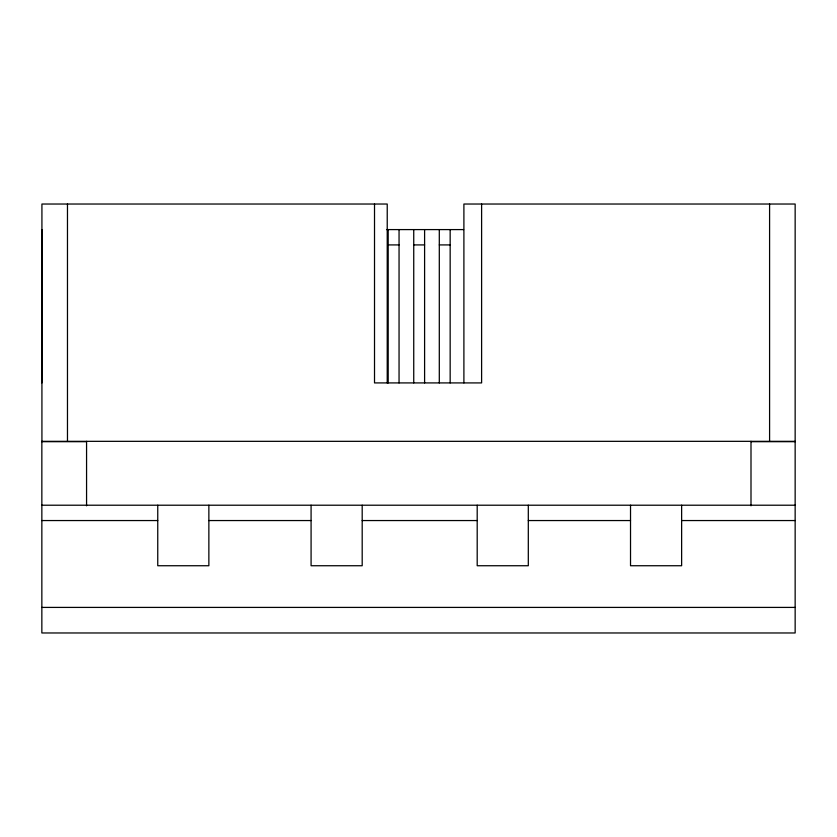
<?xml version="1.0" encoding="UTF-8"?>
<svg xmlns="http://www.w3.org/2000/svg" width="837" height="837" viewBox="0 0 837 837"><rect width="100%" height="100%" fill="white"/><g stroke="black" fill="none" stroke-linecap="round" stroke-linejoin="round"><path stroke-width="1.26" d="M41.923 441.329L41.923 204.029L387.228 204.029L387.228 382.917M67.473 441.329L67.473 204.029M374.516 204.029L374.516 382.917L481.61 382.917L481.61 204.029M388.19 382.917L388.19 229.589M399.05 382.917L399.05 229.589M413.74 382.917L413.74 229.589M424.6 382.917L424.6 229.589M439.299 382.917L439.299 229.589M450.16 382.917L450.16 229.589M463.897 382.917L463.897 204.029L795.15 204.029L795.15 632.971L41.85 632.971L41.85 441.329L795.15 441.329M769.59 441.329L769.59 204.029M386.527 229.589L463.625 229.589M388.19 244.917L399.05 244.917M413.74 244.917L424.6 244.917M439.299 244.917L450.16 244.917M41.85 441.685L86.567 441.685M750.998 441.685L795.15 441.685M41.85 505.213L795.15 505.213M41.85 520.551L157.754 520.551M208.863 520.551L311.082 520.551M362.191 520.551L477.195 520.551M528.304 520.551L630.523 520.551M681.632 520.551L795.15 520.551M41.85 607.411L795.15 607.411M750.998 441.329L750.998 505.82M681.632 505.213L681.632 565.739L630.523 565.739L630.523 505.213M528.304 505.213L528.304 565.739L477.195 565.739L477.195 505.213M362.191 505.213L362.191 565.739L311.082 565.739L311.082 505.213M208.863 505.213L208.863 565.739L157.754 565.739L157.754 505.213M86.567 441.329L86.567 505.82M41.923 229.589L41.923 382.917"/></g></svg>
